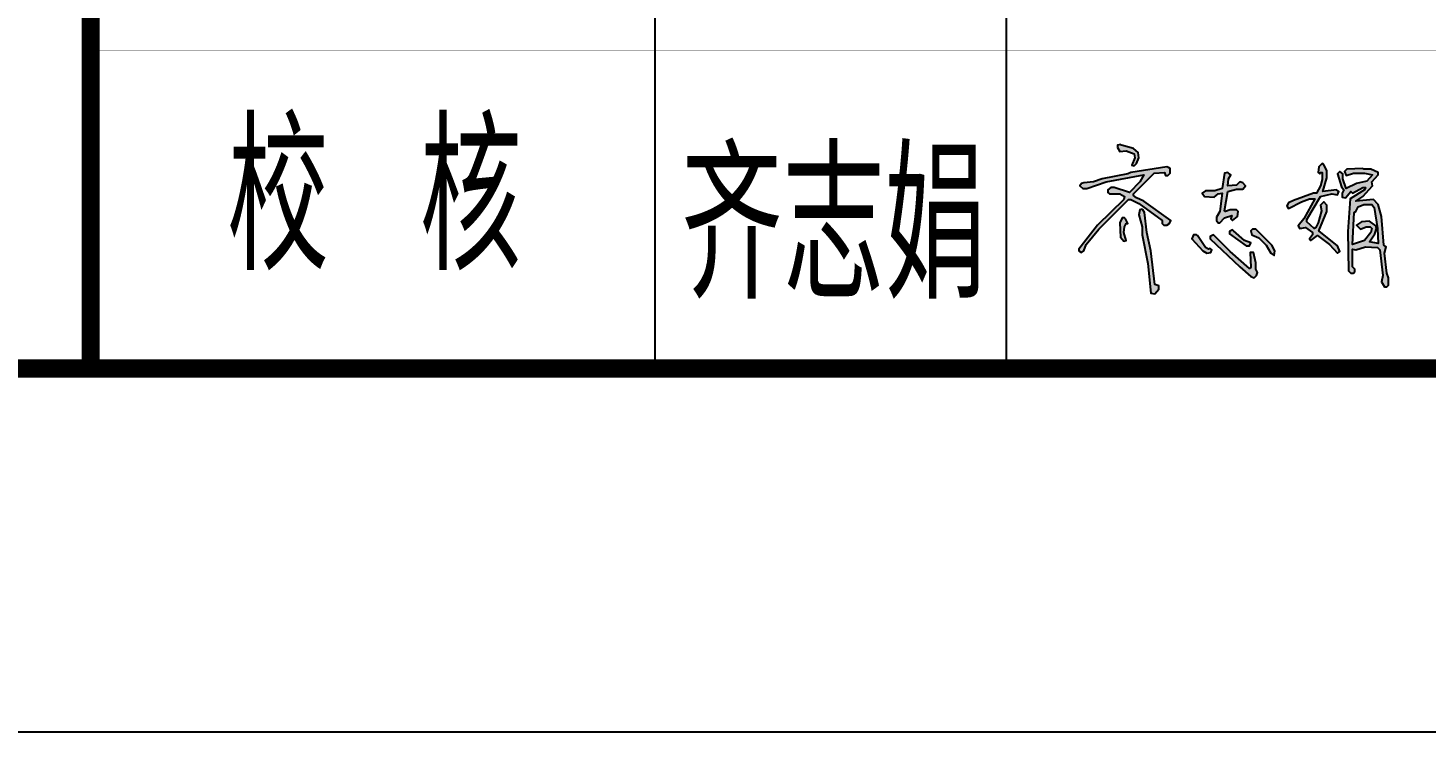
# Model space of a CAD drawing. Extents: x -803796 to -501762, y -1479216 to -846035.
# Drawn here: x -531593 to -525826, y -1266336 to -1263431 of the extents above; entities that cross this region are included whole.
import ezdxf

# ---------------------------------------------------------------- set-up
doc = ezdxf.new("R2010")
doc.units = 0
doc.header["$LTSCALE"] = 1500
doc.layers.get('0').update_dxf_attribs({"linetype": 'CONTINUOUS'})
for name, color, linetype in [('BORDER', 7, 'CONTINUOUS'), ('HATCH', 254, 'CONTINUOUS'), ('TEXT', 7, 'CONTINUOUS')]:
    doc.layers.add(name, color=color, linetype=linetype)
doc.styles.add('HZ1', font='TXT', dxfattribs={"bigfont": 'hztxt'})

# ---------------------------------------------------------------- blocks, each defined once
blk = doc.blocks.new('A$C5A080358')
at = {"layer": 'HATCH'}
for points in [[(-10520.3, 2640.7), (-10540.1, 2657.2), (-10589.6, 2670.4), (-10592.9, 2673.7), (-10606.1, 2670.4), (-10606.1, 2660.5), (-10596.2, 2644), (-10569.8, 2647.3), (-10536.8, 2634.1), (-10533.5, 2617.6), (-10546.7, 2587.9), (-10536.8, 2584.6), (-10526.9, 2594.5), (-10517, 2617.6)], [(-10540.1, 2462.5), (-10540.1, 2469.1), (-10454.3, 2554.9), (-10411.4, 2558.2), (-10408.1, 2545), (-10398.2, 2545), (-10388.3, 2554.9), (-10388.3, 2574.7), (-10394.9, 2578), (-10401.5, 2581.3), (-10550, 2558.2), (-10563.2, 2551.6), (-10668.8, 2531.8), (-10705.1, 2518.6), (-10744.7, 2515.3), (-10754.6, 2512), (-10761.2, 2502.1), (-10748, 2492.2), (-10731.5, 2492.2), (-10652.3, 2518.6), (-10497.2, 2548.3), (-10513.7, 2518.6), (-10556.6, 2475.7), (-10619.3, 2495.5), (-10632.5, 2495.5), (-10645.7, 2485.6), (-10645.7, 2475.7), (-10639.1, 2469.1), (-10596.2, 2469.1), (-10576.4, 2459.2), (-10579.7, 2446), (-10688.6, 2340.4), (-10764.5, 2241.4), (-10764.5, 2234.8), (-10754.6, 2228.2), (-10744.7, 2234.8), (-10734.8, 2261.2), (-10682, 2323.9), (-10559.9, 2446), (-10550, 2446), (-10517, 2429.5), (-10421.3, 2360.2), (-10421.3, 2347), (-10414.7, 2340.4), (-10401.5, 2340.4), (-10391.6, 2347), (-10385, 2360.2), (-10497.2, 2439.4), (-10526.9, 2452.6)], [(-10150.7, 2479), (-10114.4, 2488.9), (-10088, 2488.9), (-10078.1, 2502.1), (-10088, 2515.3), (-10101.2, 2518.6), (-10114.4, 2505.4), (-10150.7, 2502.1), (-10147.4, 2531.8), (-10137.5, 2548.3), (-10147.4, 2554.9), (-10150.7, 2558.2), (-10163.9, 2554.9), (-10173.8, 2492.2), (-10203.5, 2482.3), (-10243.1, 2482.3), (-10256.3, 2472.4), (-10246.4, 2459.2), (-10206.8, 2455.9), (-10190.3, 2469.1), (-10173.8, 2472.4), (-10183.7, 2396.5), (-10196.9, 2373.4), (-10196.9, 2360.2), (-10190.3, 2350.3), (-10183.7, 2350.3), (-10163.9, 2370.1), (-10134.2, 2380), (-10137.5, 2366.8), (-10130.9, 2360.2), (-10111.1, 2376.7), (-10107.8, 2396.5), (-10114.4, 2403.1), (-10140.8, 2403.1), (-10160.6, 2396.5), (-10163.9, 2399.8)], [(-9741.5, 2396.5), (-9741.5, 2422.9), (-9754.7, 2436.1), (-9767.9, 2422.9), (-9764.6, 2399.8), (-9777.8, 2350.3), (-9787.7, 2330.5), (-9794.3, 2327.2), (-9824, 2353.6), (-9824, 2363.5), (-9767.9, 2459.2), (-9721.7, 2469.1), (-9698.6, 2465.8), (-9692, 2479), (-9701.9, 2485.6), (-9758, 2479), (-9741.5, 2535.1), (-9741.5, 2564.8), (-9754.7, 2591.2), (-9761.3, 2594.5), (-9774.5, 2581.3), (-9777.8, 2558.2), (-9771.2, 2551.6), (-9767.9, 2558.2), (-9761.3, 2558.2), (-9761.3, 2528.5), (-9767.9, 2502.1), (-9784.4, 2472.4), (-9797.6, 2472.4), (-9880.1, 2442.7), (-9899.9, 2432.8), (-9906.5, 2419.6), (-9899.9, 2409.7), (-9847.1, 2436.1), (-9814.1, 2449.3), (-9791, 2449.3), (-9837.2, 2366.8), (-9860.3, 2337.1), (-9853.7, 2327.2), (-9830.6, 2330.5), (-9800.9, 2310.7), (-9800.9, 2300.8), (-9814.1, 2284.3), (-9807.5, 2277.7), (-9781.1, 2297.5), (-9731.6, 2261.2), (-9698.6, 2224.9), (-9688.7, 2231.5), (-9698.6, 2254.6), (-9774.5, 2317.3)], [(-10576.4, 2333.8), (-10569.8, 2347), (-10563.2, 2347), (-10573.1, 2366.8), (-10576.4, 2370.1), (-10586.3, 2370.1), (-10596.2, 2350.3), (-10592.9, 2290.9), (-10579.7, 2274.4), (-10569.8, 2277.7), (-10579.7, 2310.7)], [(-10493.9, 2393.2), (-10500.5, 2403.1), (-10503.8, 2406.4), (-10513.7, 2403.1), (-10517, 2383.3), (-10503.8, 2333.8), (-10503.8, 2300.8), (-10480.7, 2182), (-10467.5, 2059.9), (-10451, 2056.6), (-10434.5, 2076.4), (-10434.5, 2089.6), (-10451, 2096.2), (-10467.5, 2234.8), (-10484, 2310.7)], [(-10127.6, 2317.3), (-10130.9, 2320.6), (-10144.1, 2314), (-10144.1, 2304.1), (-10074.8, 2254.6), (-10061.6, 2254.6), (-10055, 2267.8), (-10081.4, 2277.7)], [(-10031.9, 2320.6), (-10035.2, 2323.9), (-10048.4, 2323.9), (-10055, 2317.3), (-10051.7, 2300.8), (-10022, 2287.6), (-9992.3, 2257.9), (-9972.5, 2224.9), (-9959.3, 2215), (-9956, 2234.8), (-9969.2, 2257.9)], [(-10243.1, 2248), (-10276.1, 2297.5), (-10279.4, 2300.8), (-10292.6, 2300.8), (-10299.2, 2284.3), (-10253, 2234.8), (-10236.5, 2224.9), (-10220, 2228.2), (-10216.7, 2238.1), (-10223.3, 2244.7), (-10229.9, 2241.4)], [(-10206.8, 2297.5), (-10210.1, 2300.8), (-10223.3, 2294.2), (-10223.3, 2284.3), (-10101.2, 2168.8), (-10055, 2129.2), (-10041.8, 2122.6), (-10031.9, 2132.5), (-10028.6, 2145.7), (-10035.2, 2158.9), (-10035.2, 2185.3), (-10045.1, 2228.2), (-10058.3, 2228.2), (-10055, 2165.5), (-10061.6, 2162.2), (-10140.8, 2231.5)]]:
    blk.add_hatch(color=256, dxfattribs=at).paths.add_polyline_path(points)
h = blk.add_hatch(color=256, dxfattribs=at)
h.paths.add_polyline_path([(-9517.1, 2376.7), (-9530.3, 2426.2), (-9550.1, 2446), (-9622.7, 2439.4), (-9593, 2459.2), (-9553.4, 2502.1), (-9556.7, 2518.6), (-9530.3, 2548.3), (-9530.3, 2558.2), (-9560, 2571.4), (-9589.7, 2571.4), (-9593, 2574.7), (-9659, 2571.4), (-9668.9, 2561.5), (-9662.3, 2545), (-9632.6, 2554.9), (-9586.4, 2554.9), (-9553.4, 2548.3), (-9576.5, 2521.9), (-9619.4, 2512), (-9662.3, 2492.2), (-9675.5, 2531.8), (-9675.5, 2551.6), (-9688.7, 2561.5), (-9698.6, 2551.6), (-9682.1, 2498.8), (-9672.2, 2485.6), (-9678.8, 2472.4), (-9678.8, 2455.9), (-9665.6, 2452.6), (-9642.5, 2479), (-9635.9, 2472.4), (-9593, 2495.5), (-9583.1, 2495.5), (-9586.4, 2485.6), (-9645.8, 2449.3), (-9655.7, 2314), (-9652.4, 2152.3), (-9642.5, 2142.4), (-9632.6, 2142.4), (-9626, 2149), (-9626, 2158.9), (-9635.9, 2168.8), (-9635.9, 2241.4), (-9622.7, 2238.1), (-9583.1, 2251.3), (-9533.6, 2248), (-9523.7, 2238.1), (-9510.5, 2132.5), (-9517.1, 2106.1), (-9503.9, 2086.3), (-9494, 2086.3), (-9487.4, 2092.9), (-9487.4, 2122.6), (-9494, 2142.4), (-9503.9, 2224.9), (-9497.3, 2251.3), (-9507.2, 2257.9)])
h.paths.add_polyline_path([(-9533.6, 2327.2), (-9530.3, 2264.5), (-9566.6, 2271.1), (-9543.5, 2304.1), (-9536.9, 2327.2), (-9540.2, 2337.1), (-9566.6, 2356.9), (-9599.6, 2353.6), (-9619.4, 2340.4), (-9602.9, 2323.9), (-9579.8, 2333.8), (-9563.3, 2333.8), (-9556.7, 2327.2), (-9560, 2310.7), (-9586.4, 2277.7), (-9635.9, 2261.2), (-9629.3, 2393.2), (-9622.7, 2396.5), (-9612.8, 2416.3), (-9589.7, 2426.2), (-9556.7, 2426.2), (-9546.8, 2413)], flags=16)
at = {"color": 3}
for p, q in [((-12512.2, 1749.4, -3.1), (-12512.2, 5534.6, -3.1)), ((-11062.8, 1749.4, -3.1), (-11062.8, 5534.6, -3.1))]:
    blk.add_line(p, q, dxfattribs=at)
at = {"color": 3, "elevation": -3.1}
for points, const_width in [([(-14841.2, 1749.4), (13231.2, 1749.4), (13231.2, 8499.4), (-14841.2, 8499.4), (-14841.2, 1749.4)], 75), ([(-3599.1, 3059.6), (-14841.2, 3059.6)], 0.15)]:
    blk.add_lwpolyline(points, dxfattribs=dict(at, const_width=const_width))
at = {"linetype": 'Continuous', "elevation": 29089388}
for points in [[(-10589.6, 2670.4), (-10592.9, 2673.7), (-10606.1, 2670.4), (-10606.1, 2660.5), (-10596.2, 2644), (-10569.8, 2647.3), (-10536.8, 2634.1), (-10533.5, 2617.6), (-10546.7, 2587.9), (-10536.8, 2584.6), (-10526.9, 2594.5), (-10517, 2617.6), (-10520.3, 2640.7), (-10540.1, 2657.2), (-10589.6, 2670.4)], [(-10394.9, 2578), (-10401.5, 2581.3), (-10550, 2558.2), (-10563.2, 2551.6), (-10668.8, 2531.8), (-10705.1, 2518.6), (-10744.7, 2515.3), (-10754.6, 2512), (-10761.2, 2502.1), (-10748, 2492.2), (-10731.5, 2492.2), (-10652.3, 2518.6), (-10497.2, 2548.3), (-10513.7, 2518.6), (-10556.6, 2475.7), (-10619.3, 2495.5), (-10632.5, 2495.5), (-10645.7, 2485.6), (-10645.7, 2475.7), (-10639.1, 2469.1), (-10596.2, 2469.1), (-10576.4, 2459.2), (-10579.7, 2446), (-10688.6, 2340.4), (-10764.5, 2241.4), (-10764.5, 2234.8), (-10754.6, 2228.2), (-10744.7, 2234.8), (-10734.8, 2261.2), (-10682, 2323.9), (-10559.9, 2446), (-10550, 2446), (-10517, 2429.5), (-10421.3, 2360.2), (-10421.3, 2347), (-10414.7, 2340.4), (-10401.5, 2340.4), (-10391.6, 2347), (-10385, 2360.2), (-10497.2, 2439.4), (-10526.9, 2452.6), (-10540.1, 2462.5), (-10540.1, 2469.1), (-10454.3, 2554.9), (-10411.4, 2558.2), (-10408.1, 2545), (-10398.2, 2545), (-10388.3, 2554.9), (-10388.3, 2574.7), (-10394.9, 2578)], [(-10147.4, 2554.9), (-10150.7, 2558.2), (-10163.9, 2554.9), (-10173.8, 2492.2), (-10203.5, 2482.3), (-10243.1, 2482.3), (-10256.3, 2472.4), (-10246.4, 2459.2), (-10206.8, 2455.9), (-10190.3, 2469.1), (-10173.8, 2472.4), (-10183.7, 2396.5), (-10196.9, 2373.4), (-10196.9, 2360.2), (-10190.3, 2350.3), (-10183.7, 2350.3), (-10163.9, 2370.1), (-10134.2, 2380), (-10137.5, 2366.8), (-10130.9, 2360.2), (-10111.1, 2376.7), (-10107.8, 2396.5), (-10114.4, 2403.1), (-10140.8, 2403.1), (-10160.6, 2396.5), (-10163.9, 2399.8), (-10150.7, 2479), (-10114.4, 2488.9), (-10088, 2488.9), (-10078.1, 2502.1), (-10088, 2515.3), (-10101.2, 2518.6), (-10114.4, 2505.4), (-10150.7, 2502.1), (-10147.4, 2531.8), (-10137.5, 2548.3), (-10147.4, 2554.9)], [(-9754.7, 2591.2), (-9761.3, 2594.5), (-9774.5, 2581.3), (-9777.8, 2558.2), (-9771.2, 2551.6), (-9767.9, 2558.2), (-9761.3, 2558.2), (-9761.3, 2528.5), (-9767.9, 2502.1), (-9784.4, 2472.4), (-9797.6, 2472.4), (-9880.1, 2442.7), (-9899.9, 2432.8), (-9906.5, 2419.6), (-9899.9, 2409.7), (-9847.1, 2436.1), (-9814.1, 2449.3), (-9791, 2449.3), (-9837.2, 2366.8), (-9860.3, 2337.1), (-9853.7, 2327.2), (-9830.6, 2330.5), (-9800.9, 2310.7), (-9800.9, 2300.8), (-9814.1, 2284.3), (-9807.5, 2277.7), (-9781.1, 2297.5), (-9731.6, 2261.2), (-9698.6, 2224.9), (-9688.7, 2231.5), (-9698.6, 2254.6), (-9774.5, 2317.3), (-9741.5, 2396.5), (-9741.5, 2422.9), (-9754.7, 2436.1), (-9767.9, 2422.9), (-9764.6, 2399.8), (-9777.8, 2350.3), (-9787.7, 2330.5), (-9794.3, 2327.2), (-9824, 2353.6), (-9824, 2363.5), (-9767.9, 2459.2), (-9721.7, 2469.1), (-9698.6, 2465.8), (-9692, 2479), (-9701.9, 2485.6), (-9758, 2479), (-9741.5, 2535.1), (-9741.5, 2564.8), (-9754.7, 2591.2)], [(-9589.7, 2571.4), (-9593, 2574.7), (-9659, 2571.4), (-9668.9, 2561.5), (-9662.3, 2545), (-9632.6, 2554.9), (-9586.4, 2554.9), (-9553.4, 2548.3), (-9576.5, 2521.9), (-9619.4, 2512), (-9662.3, 2492.2), (-9675.5, 2531.8), (-9675.5, 2551.6), (-9688.7, 2561.5), (-9698.6, 2551.6), (-9682.1, 2498.8), (-9672.2, 2485.6), (-9678.8, 2472.4), (-9678.8, 2455.9), (-9665.6, 2452.6), (-9642.5, 2479), (-9635.9, 2472.4), (-9593, 2495.5), (-9583.1, 2495.5), (-9586.4, 2485.6), (-9645.8, 2449.3), (-9655.7, 2314), (-9652.4, 2152.3), (-9642.5, 2142.4), (-9632.6, 2142.4), (-9626, 2149), (-9626, 2158.9), (-9635.9, 2168.8), (-9635.9, 2241.4), (-9622.7, 2238.1), (-9583.1, 2251.3), (-9533.6, 2248), (-9523.7, 2238.1), (-9510.5, 2132.5), (-9517.1, 2106.1), (-9503.9, 2086.3), (-9494, 2086.3), (-9487.4, 2092.9), (-9487.4, 2122.6), (-9494, 2142.4), (-9503.9, 2224.9), (-9497.3, 2251.3), (-9507.2, 2257.9), (-9517.1, 2376.7), (-9530.3, 2426.2), (-9550.1, 2446), (-9622.7, 2439.4), (-9593, 2459.2), (-9553.4, 2502.1), (-9556.7, 2518.6), (-9530.3, 2548.3), (-9530.3, 2558.2), (-9560, 2571.4), (-9589.7, 2571.4)], [(-9589.7, 2426.2), (-9556.7, 2426.2), (-9546.8, 2413), (-9533.6, 2327.2), (-9530.3, 2264.5), (-9566.6, 2271.1), (-9543.5, 2304.1), (-9536.9, 2327.2), (-9540.2, 2337.1), (-9566.6, 2356.9), (-9599.6, 2353.6), (-9619.4, 2340.4), (-9602.9, 2323.9), (-9579.8, 2333.8), (-9563.3, 2333.8), (-9556.7, 2327.2), (-9560, 2310.7), (-9586.4, 2277.7), (-9635.9, 2261.2), (-9629.3, 2393.2), (-9622.7, 2396.5), (-9612.8, 2416.3), (-9589.7, 2426.2)], [(-10573.1, 2366.8), (-10576.4, 2370.1), (-10586.3, 2370.1), (-10596.2, 2350.3), (-10592.9, 2290.9), (-10579.7, 2274.4), (-10569.8, 2277.7), (-10579.7, 2310.7), (-10576.4, 2333.8), (-10569.8, 2347), (-10563.2, 2347), (-10573.1, 2366.8)], [(-10500.5, 2403.1), (-10503.8, 2406.4), (-10513.7, 2403.1), (-10517, 2383.3), (-10503.8, 2333.8), (-10503.8, 2300.8), (-10480.7, 2182), (-10467.5, 2059.9), (-10451, 2056.6), (-10434.5, 2076.4), (-10434.5, 2089.6), (-10451, 2096.2), (-10467.5, 2234.8), (-10484, 2310.7), (-10493.9, 2393.2), (-10500.5, 2403.1)], [(-10127.6, 2317.3), (-10130.9, 2320.6), (-10144.1, 2314), (-10144.1, 2304.1), (-10074.8, 2254.6), (-10061.6, 2254.6), (-10055, 2267.8), (-10081.4, 2277.7), (-10127.6, 2317.3)], [(-10031.9, 2320.6), (-10035.2, 2323.9), (-10048.4, 2323.9), (-10055, 2317.3), (-10051.7, 2300.8), (-10022, 2287.6), (-9992.3, 2257.9), (-9972.5, 2224.9), (-9959.3, 2215), (-9956, 2234.8), (-9969.2, 2257.9), (-10031.9, 2320.6)], [(-10276.1, 2297.5), (-10279.4, 2300.8), (-10292.6, 2300.8), (-10299.2, 2284.3), (-10253, 2234.8), (-10236.5, 2224.9), (-10220, 2228.2), (-10216.7, 2238.1), (-10223.3, 2244.7), (-10229.9, 2241.4), (-10243.1, 2248), (-10276.1, 2297.5)], [(-10206.8, 2297.5), (-10210.1, 2300.8), (-10223.3, 2294.2), (-10223.3, 2284.3), (-10101.2, 2168.8), (-10055, 2129.2), (-10041.8, 2122.6), (-10031.9, 2132.5), (-10028.6, 2145.7), (-10035.2, 2158.9), (-10035.2, 2185.3), (-10045.1, 2228.2), (-10058.3, 2228.2), (-10055, 2165.5), (-10061.6, 2162.2), (-10140.8, 2231.5), (-10206.8, 2297.5)]]:
    blk.add_lwpolyline(points, dxfattribs=at)
at = {"color": 0, "style": 'HZ1', "width": 0.7}
for s, p in [('校 核', (-14278.2, 2154.9, -3.1)), ('齐志娟', (-12406.4, 2037.2, -3.1))]:
    blk.add_text(s, height=600, dxfattribs=at).set_placement(p)

msp = doc.modelspace()

# ---------------------------------------------------------------- linework, layer by layer
at = {"layer": 'BORDER', "elevation": -3.1}
msp.add_lwpolyline([(-590861.8, -1266335.8), (-590861.8, -1203335.8), (-501761.8, -1203335.8), (-501761.8, -1266335.8)], close=True, dxfattribs=at)
at = {"layer": 'BORDER', "const_width": 75, "elevation": -3.1}
msp.add_lwpolyline([(-587111.8, -1264835.8), (-587111.8, -1204835.8), (-503261.8, -1204835.8), (-503261.8, -1264835.8)], close=True, dxfattribs=at)

# ---------------------------------------------------------------- block references
at = {"layer": 'TEXT'}
msp.add_blockref('A$C5A080358', (-516493, -1266585.2), dxfattribs=at)

doc.saveas('drawing.dxf')
